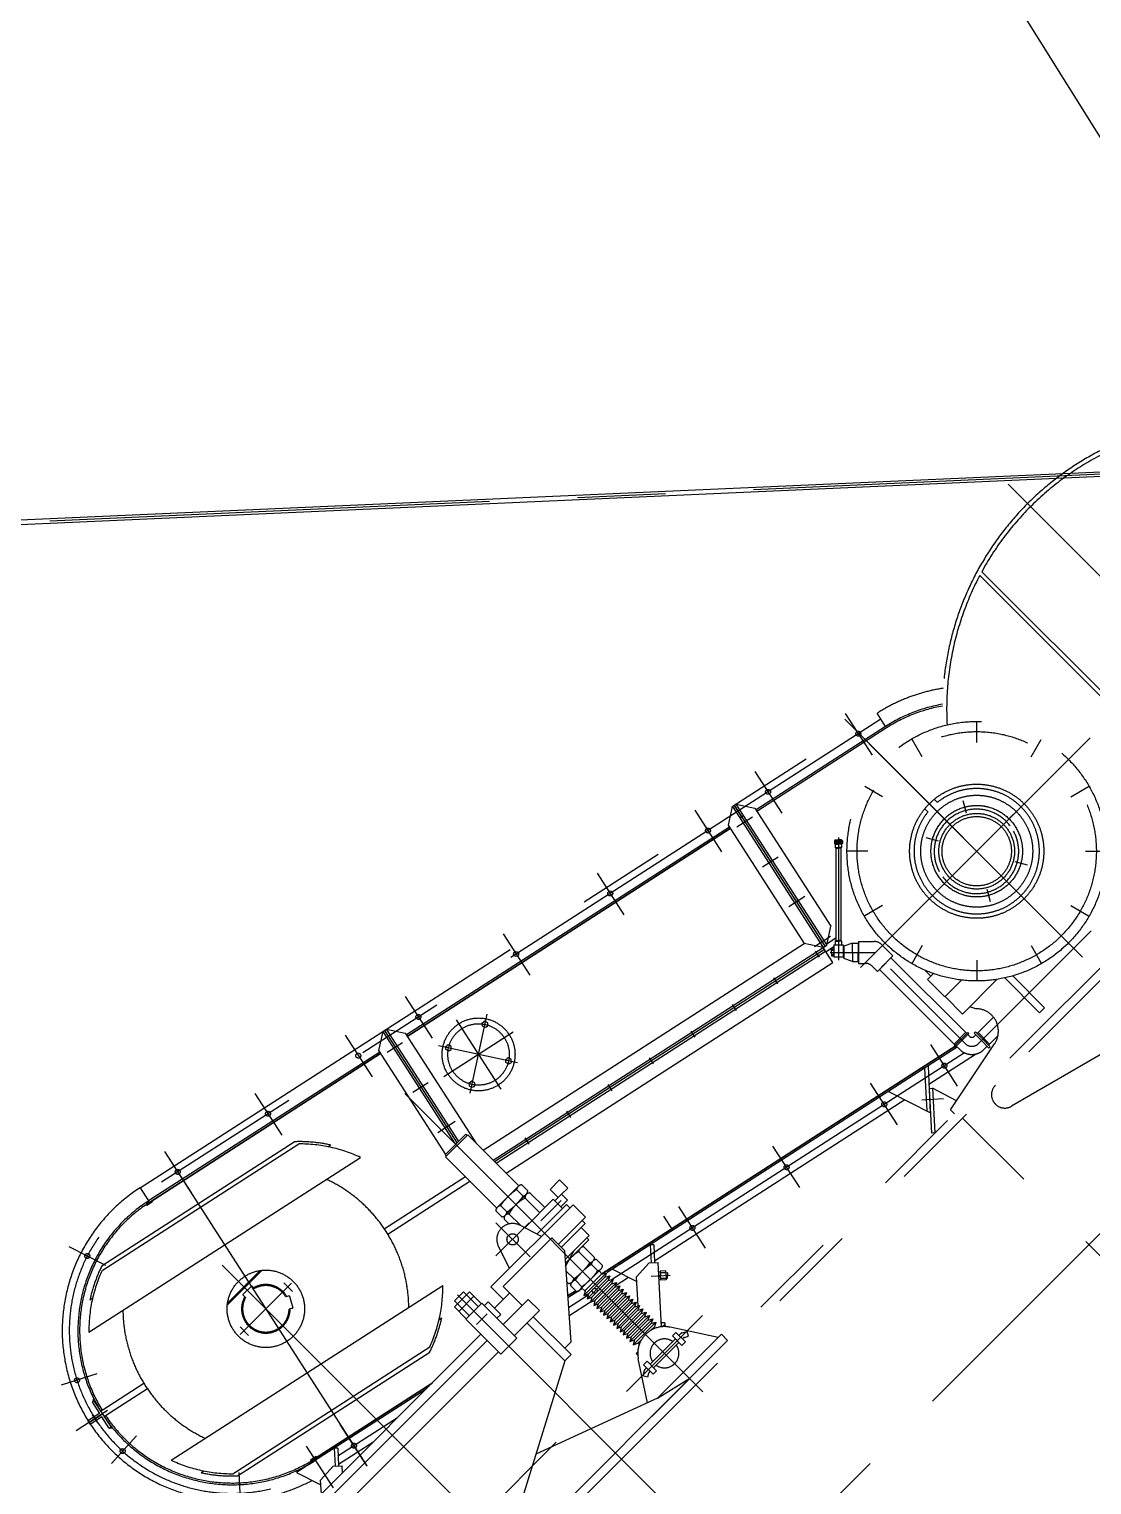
# Model space of a CAD drawing. Header units: millimetres. Extents: x 1289 to 43289, y -37 to 30828.
# Drawn here: x 11391 to 14410, y 16545 to 20680 of the extents above; entities that cross this region are included whole.
import ezdxf

# ---------------------------------------------------------------- set-up
doc = ezdxf.new("R2010")
doc.units = ezdxf.units.MM
doc.header["$LTSCALE"] = 1000
doc.linetypes.add('G', pattern=[2, 1.25, -0.25, 0.25, -0.25])
doc.linetypes.add('K', pattern=[2.5, 1.25, -0.25, 0.25, -0.25, 0.25, -0.25])
for name, color, linetype in [('01', 7, 'Continuous'), ('02', 1, 'Continuous'), ('05', 4, 'G'), ('07', 6, 'K')]:
    doc.layers.add(name, color=color, linetype=linetype)

msp = doc.modelspace()

# ---------------------------------------------------------------- linework, layer by layer
for p, q in [((13219.91, 17268.72), (13068.89, 17171.5)), ((13155.16, 17227.04), (13048.38, 17158.3))]:
    msp.add_line(p, q)
at = {"layer": '01'}
for p, q in [((7461.17, 19111.9), (15043.06, 19450)), ((7461.75, 19098.92), (15043.64, 19437.01)), ((13010.2, 17153.13), (13018.34, 17145))]:
    msp.add_line(p, q, dxfattribs=at)
at = {"layer": '01', "color": 7, "linetype": 'Continuous'}
for p, q in [((13961.99, 18492.48), (13970.87, 18483.6)), ((13935.12, 18465.61), (13944, 18456.73)), ((12400.86, 17836.19), (12606.82, 17516.27)), ((14023.72, 17792.15), (13018.4, 17144.94))]:
    msp.add_line(p, q, dxfattribs=at)
at = {"layer": '01'}
for centre in [(13041.88, 18225.09), (12774.5, 18052.95)]:
    msp.add_circle(centre, 7, dxfattribs=at)
at = {"layer": '02'}
msp.add_line((14886.78, 19646.77), (13165.59, 22402.76), dxfattribs=at)
at = {"layer": '05'}
for p, q in [((19083.13, 21909.43), (10473.99, 13300.29)), ((7454.38, 19105.09), (15050.79, 19443.84)), ((14171.85, 19387.12), (14974.48, 18584.49)), ((14383.36, 18044.24), (13707.64, 18719.96)), ((14082.58, 18654.17), (14082.58, 18711.78)), ((14404.58, 18667.02), (13752.24, 18014.67)), ((13777.52, 18650.08), (14292.22, 18135.38)), ((13928, 18612.75), (13899.2, 18662.64)), ((14237.16, 18612.75), (14265.97, 18662.64)), ((13814.85, 18499.59), (13764.96, 18528.4)), ((14350.32, 18499.59), (14400.21, 18528.4)), ((14053.63, 18453.08), (14044.24, 18488.13)), ((13401.14, 18414.15), (13445.84, 18442.93)), ((14161.69, 18424.12), (14187.35, 18449.79)), ((13974.52, 18373.97), (13939.47, 18383.36)), ((13474.22, 18300.64), (13518.92, 18329.42)), ((13773.43, 18345.02), (13715.82, 18345.02)), ((14391.74, 18345.02), (14449.35, 18345.02)), ((14190.65, 18316.06), (14225.7, 18306.67)), ((14111.54, 18236.95), (14120.93, 18201.9)), ((13814.85, 18190.44), (13764.96, 18161.63)), ((14350.32, 18190.44), (14400.21, 18161.63)), ((13622.2, 18074.79), (13667.07, 18103.68)), ((13928, 18077.28), (13899.2, 18027.39)), ((14237.16, 18077.28), (14265.97, 18027.39)), ((13623.45, 18061.6), (13634.9, 18043.82)), ((13623.45, 18061.6), (13634.9, 18043.82)), ((13623.45, 18061.6), (13634.9, 18043.82)), ((13623.45, 18061.6), (13634.9, 18043.82)), ((13666.8, 18057.58), (13746.98, 18057.58)), ((14082.58, 18035.86), (14082.58, 17978.25)), ((12604.39, 17866.43), (12731.33, 17669.25)), ((12766.44, 17831.31), (12569.27, 17704.37)), ((13270.3, 17834.25), (13281.75, 17816.47)), ((12408.46, 17773.89), (12451.6, 17801.66)), ((13152.59, 17758.47), (13164.03, 17740.69)), ((12458.18, 17656.48), (13304.65, 16810)), ((12481.54, 17660.38), (12524.67, 17688.15)), ((13034.87, 17682.69), (13046.32, 17664.91)), ((13926.58, 17639.21), (13988.11, 17642.43)), ((12552.01, 17546.38), (12601.22, 17578.06)), ((12917.16, 17606.9), (12928.6, 17589.12)), ((12799.44, 17531.12), (12810.89, 17513.34)), ((12902.86, 17353.38), (12844.9, 17295.42)), ((12717.34, 17289.83), (12814.61, 17192.56)), ((12811.73, 17289.83), (12717.34, 17195.44)), ((12788, 16321.15), (11939.57, 17169.58)), ((12136.25, 17117.81), (11991.19, 16972.75)), ((12139.2, 17094.4), (12114.92, 17118.67)), ((13253.35, 16439.59), (12607.97, 17084.96)), ((12014.74, 16969.95), (11990.47, 16994.22)), ((12692.36, 17031.07), (12662.12, 17000.83)), ((13303.71, 17026.61), (13088.04, 16810.95)), ((11583.45, 16860.4), (11482.6, 16828.07)), ((11696.58, 16684.67), (11625.41, 16606.24)), ((12464.84, 16242.9), (12888.38, 16666.45))]:
    msp.add_line(p, q, dxfattribs=at)
at = {"layer": '05', "color": 4, "linetype": 'G'}
for p, q in [((13709.31, 18736.46), (13785.38, 18618.3)), ((13810.4, 18719.84), (11767.75, 17404.82)), ((13452.86, 18571.36), (13528.93, 18453.2)), ((13282.17, 18461.48), (13358.24, 18343.32)), ((13689.94, 18384.15), (13689.94, 18035.38)), ((13004.7, 18282.85), (13080.77, 18164.68)), ((13549.12, 18188.3), (13593.99, 18217.19)), ((12737.32, 18110.71), (12813.39, 17992.55)), ((14407.94, 18118.83), (14087.82, 17798.7)), ((13837.91, 18010.57), (14049.77, 17798.7)), ((12459.84, 17932.08), (12535.91, 17813.92)), ((12643.92, 17657.39), (12692.56, 17881.81)), ((12289.16, 17822.19), (12365.23, 17704.03)), ((12778.31, 17743.91), (12553.88, 17792.54)), ((14027.94, 17678.08), (13951.87, 17796.24)), ((14047.65, 17772.47), (13047.38, 17128.51)), ((12032.71, 17657.09), (12108.78, 17538.93)), ((13857.25, 17568.19), (13781.18, 17686.36)), ((11776.25, 17492), (11852.32, 17373.83)), ((13579.78, 17389.56), (13503.71, 17507.73)), ((13312.4, 17217.43), (13236.33, 17335.59)), ((13219.91, 17268.72), (13194.28, 17308.52)), ((11609.04, 17168.31), (11505, 17221.84)), ((13157.99, 17138.07), (13211.69, 17140.88)), ((12978.89, 17084.42), (12922.99, 17048.44)), ((11614.48, 16756.09), (11525.36, 16698.72)), ((12437.19, 16735.68), (12268.46, 16627.06)), ((12351.33, 16598.71), (12275.26, 16716.87)), ((12255.48, 16537), (12179.41, 16655.16)), ((11987.47, 16580.49), (11993.13, 16463.62))]:
    msp.add_line(p, q, dxfattribs=at)
at = {"layer": '05', "linetype": 'G'}
for p, q in [((13505.73, 17985.82), (13517.18, 17968.04)), ((13505.73, 17985.82), (13517.18, 17968.04)), ((13505.73, 17985.82), (13517.18, 17968.04)), ((13505.73, 17985.82), (13517.18, 17968.04)), ((13388.02, 17910.04), (13399.46, 17892.26))]:
    msp.add_line(p, q, dxfattribs=at)
at = {"layer": '05', "color": 142, "linetype": 'G'}
msp.add_line((12535.04, 16313.1), (12775.2, 16553.26), dxfattribs=at)
at = {"layer": '05', "linetype": 'G'}
msp.add_circle((14082.58, 18345.02), 339.75, dxfattribs=at)
at = {"layer": '05'}
msp.add_circle((14082.58, 18345.02), 130, dxfattribs=at)
at = {"layer": '05', "color": 4, "linetype": 'G'}
msp.add_circle((12667.86, 17767.84), 87.25, dxfattribs=at)
for centre, radius, start, end in [((14068.8, 17817.73), 26.9, 225, 315), ((11967.94, 16983.64), 462.5, 144.9861, 283.69514)]:
    msp.add_arc(centre, radius, start, end, dxfattribs=at)
at = {"layer": '07'}
for p, q in [((14590.64, 18628.21), (14090.99, 19127.86)), ((14648.27, 18587.55), (14096.92, 19138.9)), ((10641.17, 14221.24), (15287.67, 18867.75)), ((10694.91, 14239.62), (15312.23, 18856.95)), ((11706.76, 17389.34), (13799.57, 18736.66)), ((13823.66, 18699.24), (13799.57, 18736.66)), ((13823.66, 18699.24), (13455.8, 18462.42)), ((13826.37, 18695.04), (13458.5, 18458.21)), ((13826.37, 18695.04), (13458.5, 18458.21)), ((13388.5, 18472.02), (13376.94, 18418.65)), ((13388.83, 18472.23), (13646.76, 18071.58)), ((13393.87, 18475.48), (13651.61, 18075.13)), ((13393.87, 18475.48), (13651.81, 18074.82)), ((13417.96, 18438.06), (13393.87, 18475.48)), ((13398.92, 18478.72), (13656.85, 18078.07)), ((13399.25, 18478.94), (13452.61, 18467.37)), ((13409.73, 18439.76), (13419.82, 18446.26)), ((13452.61, 18467.37), (13668.53, 18131.97)), ((13380.12, 18413.7), (12462.78, 17823.13)), ((13382.83, 18409.5), (12465.49, 17818.93)), ((12465.49, 17818.93), (13382.83, 18409.5)), ((13376.94, 18418.65), (13592.86, 18083.26)), ((13680.94, 18376.92), (13678.94, 18374.92)), ((13678.94, 18374.92), (13678.94, 18366.92)), ((13678.94, 18374.92), (13689.94, 18374.92)), ((13678.94, 18366.92), (13680.94, 18364.92)), ((13678.94, 18366.92), (13689.94, 18366.92)), ((13680.44, 18374.92), (13680.44, 18366.92)), ((13680.94, 18376.92), (13689.94, 18376.92)), ((13680.94, 18364.92), (13680.94, 18355.22)), ((13680.94, 18364.92), (13689.94, 18364.92)), ((13681.94, 18374.92), (13681.94, 18366.92)), ((13683.44, 18374.92), (13683.44, 18366.92)), ((13684.94, 18374.92), (13684.94, 18366.92)), ((13686.44, 18374.92), (13686.44, 18366.92)), ((13687.94, 18374.92), (13687.94, 18366.92)), ((13689.44, 18374.92), (13689.44, 18366.92)), ((13698.94, 18376.92), (13689.94, 18376.92)), ((13700.94, 18374.92), (13689.94, 18374.92)), ((13700.94, 18366.92), (13689.94, 18366.92)), ((13698.94, 18364.92), (13689.94, 18364.92)), ((13690.44, 18374.92), (13690.44, 18366.92)), ((13691.94, 18374.92), (13691.94, 18366.92)), ((13693.44, 18374.92), (13693.44, 18366.92)), ((13694.94, 18374.92), (13694.94, 18366.92)), ((13696.44, 18374.92), (13696.44, 18366.92)), ((13697.94, 18374.92), (13697.94, 18366.92)), ((13698.94, 18376.92), (13700.94, 18374.92)), ((13700.94, 18366.92), (13698.94, 18364.92)), ((13698.94, 18364.92), (13698.94, 18355.22)), ((13699.44, 18374.92), (13699.44, 18366.92)), ((13700.94, 18374.92), (13700.94, 18366.92)), ((13680.94, 18355.22), (13689.94, 18355.22)), ((13680.94, 18355.22), (13682.94, 18353.23)), ((13682.94, 18353.23), (13682.94, 18091.83)), ((13682.94, 18353.23), (13689.94, 18353.23)), ((13698.94, 18355.22), (13689.94, 18355.22)), ((13696.94, 18353.23), (13689.94, 18353.23)), ((13698.94, 18355.22), (13696.94, 18353.23)), ((13696.94, 18353.23), (13696.94, 18091.83)), ((13656.85, 18078.07), (13668.53, 18131.97)), ((12680.81, 17496.1), (13592.86, 18083.26)), ((12709.03, 17467.88), (13646.76, 18071.58)), ((13646.76, 18071.58), (13592.86, 18083.26)), ((13646.76, 18071.58), (13656.85, 18078.07)), ((13674.37, 18028.69), (13646.76, 18071.58)), ((13676.94, 18073.16), (13654.88, 18058.96)), ((13682.94, 18098.43), (13657.75, 18082.22)), ((13676.94, 18079.58), (13702.94, 18079.58)), ((13676.94, 18079.58), (13676.94, 18044.58)), ((13680.94, 18089.84), (13682.94, 18091.83)), ((13680.94, 18089.84), (13689.94, 18089.84)), ((13680.94, 18089.84), (13680.94, 18079.58)), ((13682.94, 18091.83), (13689.94, 18091.83)), ((13696.94, 18091.83), (13689.94, 18091.83)), ((13698.94, 18089.84), (13689.94, 18089.84)), ((13698.94, 18089.84), (13696.94, 18091.83)), ((13698.94, 18089.84), (13698.94, 18079.58)), ((13702.94, 18079.58), (13702.94, 18044.58)), ((13729.43, 18083.76), (13704.94, 18075.27)), ((13704.94, 18075.27), (13704.94, 18039.88)), ((13729.43, 18083.76), (13745.93, 18083.76)), ((13729.43, 18057.58), (13729.43, 18083.76)), ((13729.43, 18057.58), (13729.43, 18083.76)), ((13745.93, 18083.76), (13745.93, 18057.58)), ((13746.98, 18088.58), (13746.98, 18026.58)), ((13746.98, 18088.58), (13791.32, 18088.58)), ((13844.64, 18047.68), (13812.53, 18079.79)), ((12713.37, 17463.54), (13650.01, 18066.53)), ((12717.71, 17459.2), (13653.26, 18061.49)), ((12745.93, 17430.98), (13674.37, 18028.69)), ((13670.15, 18067.5), (13676.94, 18067.5)), ((13670.15, 18057.58), (13670.15, 18067.5)), ((13670.15, 18063.58), (13676.94, 18063.58)), ((13670.15, 18057.58), (13670.15, 18047.65)), ((13670.15, 18051.58), (13676.94, 18051.58)), ((13670.15, 18047.65), (13676.94, 18047.65)), ((13676.94, 18067.5), (13676.94, 18057.58)), ((13676.94, 18047.65), (13676.94, 18057.58)), ((13676.94, 18044.58), (13702.94, 18044.58)), ((13702.94, 18065.58), (13704.94, 18065.58)), ((13702.94, 18049.58), (13704.94, 18049.58)), ((13729.43, 18031.39), (13704.94, 18039.88)), ((13729.43, 18057.58), (13729.43, 18031.39)), ((13729.43, 18057.58), (13729.43, 18031.39)), ((13729.43, 18031.39), (13745.93, 18031.39)), ((13745.93, 18031.39), (13745.93, 18057.58)), ((13746.98, 18057.58), (13793.11, 18057.58)), ((13806.42, 18009.45), (13844.64, 18047.68)), ((13839.03, 18042.06), (14054.21, 17826.88)), ((13746.98, 18026.58), (13765.64, 18026.58)), ((13800.8, 18003.84), (13786.85, 18017.79)), ((13822.72, 18025.76), (13800.8, 18003.84)), ((13806.42, 18009.45), (14021.6, 17794.26)), ((13952.48, 17990.05), (13935.29, 18007.23)), ((13959.95, 17997.52), (13943.28, 17980.86)), ((14184.87, 17991), (14275.27, 17900.6)), ((13943.28, 17980.86), (13992.43, 17931.71)), ((13992.43, 17931.71), (14039.73, 17979.02)), ((14039.73, 17979.02), (13992.78, 17932.07)), ((14140.86, 17981.15), (14042.28, 17882.57)), ((14261.13, 17886.46), (14162.34, 17985.25)), ((13992.78, 17932.07), (14042.28, 17882.57)), ((14080.11, 17897.77), (14062.99, 17903.28)), ((14702.08, 17922.94), (14181.64, 17620.68)), ((12685.59, 17862.15), (12682.01, 17859.84)), ((12693.81, 17857.92), (12685.59, 17862.15)), ((14130.16, 17873.66), (14083.65, 17827.15)), ((14275.27, 17900.6), (14261.13, 17886.46)), ((12395.81, 17832.94), (12383.92, 17779.37)), ((12395.81, 17832.94), (12602.48, 17511.92)), ((12400.86, 17836.19), (12606.82, 17516.27)), ((12405.9, 17839.44), (12611.16, 17520.61)), ((12406.23, 17839.65), (12459.6, 17828.09)), ((12459.6, 17828.09), (12659.8, 17517.11)), ((12678.42, 17857.53), (12682.01, 17859.84)), ((12678.87, 17848.3), (12678.42, 17857.53)), ((12687.08, 17844.08), (12678.87, 17848.3)), ((12690.67, 17846.38), (12687.08, 17844.08)), ((12690.67, 17846.38), (12694.25, 17848.69)), ((12694.25, 17848.69), (12693.81, 17857.92)), ((14018.55, 17797.32), (14051.16, 17829.93)), ((14037.91, 17810.57), (14057.01, 17829.67)), ((14059.84, 17826.83), (14040.74, 17807.73)), ((14057.01, 17829.67), (14059.84, 17826.83)), ((14057.05, 17824.04), (14061.72, 17819.37)), ((14075.22, 17828.29), (14078.87, 17831.94)), ((14096.31, 17807.2), (14075.22, 17828.29)), ((14080, 17823.5), (14075.87, 17819.37)), ((14078.87, 17831.94), (14099.96, 17810.85)), ((14086.43, 17829.93), (14119.04, 17797.32)), ((14142.85, 17821.12), (14116.26, 17794.54)), ((12383.92, 17779.37), (12574.26, 17483.71)), ((12574.67, 17790.74), (12578.26, 17793.05)), ((12575.12, 17781.51), (12574.67, 17790.74)), ((12583.33, 17777.28), (12575.12, 17781.51)), ((12581.84, 17795.36), (12578.26, 17793.05)), ((12590.06, 17791.13), (12581.84, 17795.36)), ((12586.92, 17779.59), (12583.33, 17777.28)), ((12586.92, 17779.59), (12590.5, 17781.9)), ((12590.5, 17781.9), (12590.06, 17791.13)), ((13018.4, 17144.94), (14023.72, 17792.15)), ((14027.34, 17788.53), (13033.16, 17148.5)), ((14007.98, 17610.69), (14133.32, 17798.21)), ((14037.91, 17810.57), (14018.81, 17791.47)), ((14018.81, 17791.47), (14021.65, 17788.64)), ((14021.65, 17788.64), (14040.74, 17807.73)), ((14024.44, 17791.43), (14033.44, 17782.43)), ((14096.31, 17807.2), (14117.4, 17786.11)), ((14121.05, 17789.75), (14099.96, 17810.85)), ((14112.61, 17790.89), (14104.15, 17782.43)), ((14117.4, 17786.11), (14121.05, 17789.75)), ((12387.11, 17774.42), (11730.85, 17351.93)), ((11733.55, 17347.72), (12389.82, 17770.21)), ((12389.82, 17770.21), (11733.55, 17347.72)), ((12745.21, 17753.78), (12748.8, 17756.09)), ((12745.66, 17744.55), (12745.21, 17753.78)), ((12753.87, 17740.33), (12745.66, 17744.55)), ((12752.39, 17758.4), (12748.8, 17756.09)), ((12760.6, 17754.17), (12752.39, 17758.4)), ((12757.46, 17742.64), (12753.87, 17740.33)), ((12757.46, 17742.64), (12761.05, 17744.94)), ((12761.05, 17744.94), (12760.6, 17754.17)), ((13946.8, 17683.76), (14078.93, 17768.82)), ((13934.62, 17728.68), (13924.63, 17728.19)), ((13934.61, 17728.83), (13940.49, 17607.33)), ((13944.34, 17734.66), (13950.76, 17602.04)), ((12641.46, 17686.99), (12645.05, 17689.3)), ((12641.91, 17677.76), (12641.46, 17686.99)), ((12650.12, 17673.53), (12641.91, 17677.76)), ((12648.64, 17691.61), (12645.05, 17689.3)), ((12656.85, 17687.38), (12648.64, 17691.61)), ((12653.71, 17675.84), (12650.12, 17673.53)), ((12653.71, 17675.84), (12657.3, 17678.15)), ((12657.3, 17678.15), (12656.85, 17687.38)), ((13832.32, 17662.98), (13950.92, 17601.96)), ((13947.28, 17671.36), (13957.27, 17671.88)), ((13947.28, 17671.36), (13953.93, 17544.53)), ((14025.11, 17636.31), (13957.27, 17671.88)), ((13957.27, 17671.88), (13963.91, 17545.06)), ((13167.36, 17181.97), (13878.01, 17639.47)), ((14019.3, 17599.37), (14007.98, 17610.69)), ((15276.7, 16352.46), (14042.22, 17586.94)), ((12572.92, 17482.36), (12631.61, 17541.05)), ((12574.34, 17476.71), (12637.27, 17539.64)), ((12635.15, 17537.52), (12631.61, 17541.05)), ((12782.32, 17394.59), (12637.27, 17539.64)), ((13963.91, 17545.06), (13953.93, 17544.53)), ((11598.55, 17168.64), (12144.33, 17520)), ((11598.59, 17153.79), (12157.66, 17513.72)), ((11776.25, 17492), (12350.96, 16599.29)), ((12239.63, 17505.83), (12247.37, 17510.81)), ((11561.22, 16978.69), (12332.53, 17475.25)), ((12576.46, 17478.83), (12572.92, 17482.36)), ((12719.47, 17331.58), (12574.34, 17476.71)), ((12400.21, 17272.64), (12630.29, 17420.76)), ((12409.96, 17257.5), (12643.31, 17407.73)), ((12870.97, 17384.48), (12897.87, 17411.38)), ((12897.87, 17411.38), (12921.14, 17388.1)), ((11706.76, 17389.35), (11730.85, 17351.93)), ((12780.72, 17393.18), (12720.8, 17333.26)), ((12743.42, 17310.62), (12803.44, 17370.64)), ((12796.01, 17363.22), (12773.39, 17385.84)), ((12807.61, 17380.51), (12790.68, 17397.44)), ((12813.62, 17375.18), (12809.55, 17373.98)), ((12813.62, 17375.18), (12856.06, 17332.74)), ((12894.25, 17361.21), (12870.97, 17384.48)), ((12884.66, 17351.62), (12903.84, 17370.8)), ((12921.14, 17388.1), (12903.84, 17370.8)), ((12903.84, 17370.8), (12920.28, 17354.36)), ((11723.97, 17341.37), (11725.51, 17338.97)), ((11741.48, 17349.26), (11725.51, 17338.97)), ((11727.08, 17349.47), (11730.85, 17351.93)), ((11727.08, 17349.47), (11729.78, 17345.27)), ((11729.78, 17345.27), (11733.57, 17347.7)), ((11733.55, 17347.72), (11730.85, 17351.93)), ((11739.86, 17351.78), (11741.48, 17349.26)), ((12703.02, 17107.58), (12936.36, 17340.92)), ((12750.76, 17317.96), (12728.13, 17340.59)), ((12841.61, 17318.3), (12796.36, 17363.55)), ((12879.8, 17356.48), (12798.89, 17275.57)), ((12833.45, 17257.8), (12917.27, 17341.63)), ((12879.8, 17356.48), (12905.96, 17330.32)), ((12920.28, 17354.36), (12901.09, 17335.18)), ((12917.27, 17341.63), (12927.17, 17331.73)), ((12971.72, 17305.57), (12936.36, 17340.92)), ((12733.47, 17306.36), (12716.53, 17323.3)), ((12741.11, 17299.39), (12754.1, 17286.41)), ((12788.47, 17280.93), (12751.1, 17318.3)), ((12894.64, 17228.49), (12971.72, 17305.57)), ((12903.13, 17220.01), (12971.01, 17287.89)), ((12971.01, 17287.89), (12962.53, 17296.38)), ((12737.31, 17108.64), (12875.91, 17247.23)), ((12846.52, 17251.08), (12784.9, 17282.76)), ((12875.91, 17247.23), (12911.97, 17211.17)), ((12982.33, 17253.95), (12913.72, 17185.34)), ((12959.7, 17276.58), (12982.33, 17253.95)), ((12980.56, 17240.87), (12974.9, 17246.53)), ((12756.09, 17160.65), (12724.41, 17222.27)), ((12911.97, 17211.17), (12929.65, 16950.25)), ((12914.44, 17174.75), (12980.56, 17240.87)), ((12915.08, 17165.26), (12939.27, 17210.9)), ((12952, 17207.9), (12983.66, 17176.25)), ((12967.09, 17221.71), (12997.46, 17191.34)), ((13165.15, 17227.53), (13155.16, 17227.04)), ((13155.16, 17227.04), (13157.63, 17176.1)), ((13165.15, 17227.53), (13167.62, 17176.62)), ((12932.39, 17120.57), (12994.08, 17182.27)), ((12988.07, 17171.84), (13008.49, 17151.42)), ((13003.15, 17185.65), (13020.09, 17168.71)), ((13152.49, 17175.83), (13116.53, 17135.9)), ((13152.49, 17175.83), (13177.45, 17177.14)), ((13187.04, 16994.27), (13177.45, 17177.14)), ((11954.32, 17056.09), (12053.06, 17154.83)), ((11954.95, 17061.24), (12047.91, 17154.2)), ((12915.87, 17153.52), (12938.4, 17131)), ((12917.97, 17122.53), (12923.31, 17117.19)), ((12942.81, 17126.59), (12963.23, 17106.16)), ((13015.82, 17158.75), (12955.9, 17098.83)), ((12966.69, 17083.19), (13031.46, 17147.96)), ((12969.65, 17096.32), (13018.34, 17145)), ((12976.04, 17073.84), (13040.81, 17138.61)), ((13026.9, 17134.86), (12979.79, 17087.75)), ((12985.39, 17064.49), (13050.16, 17129.26)), ((13036.25, 17125.51), (12989.14, 17078.4)), ((12994.74, 17055.14), (13059.51, 17119.91)), ((13016.62, 17143.29), (13031.46, 17147.96)), ((13031.46, 17147.96), (13026.9, 17134.86)), ((13026.9, 17134.86), (13040.81, 17138.61)), ((13040.81, 17138.61), (13036.25, 17125.51)), ((13036.25, 17125.51), (13050.16, 17129.26)), ((13050.16, 17129.26), (13045.6, 17116.16)), ((13045.6, 17116.16), (13059.51, 17119.91)), ((13048.38, 17158.3), (13117.21, 17122.88)), ((13059.51, 17119.91), (13054.95, 17106.81)), ((13056.2, 17110.41), (13094.07, 17134.79)), ((13120.85, 17053.35), (13116.53, 17135.9)), ((13183.89, 17149.94), (13178.89, 17149.68)), ((13179.3, 17141.84), (13184.44, 17139.45)), ((13179.44, 17139.19), (13184.57, 17136.81)), ((13184.99, 17128.97), (13179.99, 17128.71)), ((13199.63, 17153.35), (13183.75, 17152.52)), ((13183.75, 17152.52), (13184.44, 17139.45)), ((13184.02, 17147.44), (13203.99, 17148.49)), ((13199.9, 17148.28), (13184.02, 17147.44)), ((13185.12, 17126.39), (13184.44, 17139.45)), ((13184.85, 17131.46), (13204.83, 17132.51)), ((13200.73, 17132.3), (13184.85, 17131.46)), ((13201, 17127.22), (13185.12, 17126.39)), ((13200.31, 17140.29), (13199.63, 17153.35)), ((13200.31, 17140.29), (13201, 17127.22)), ((13203.99, 17148.49), (13204.41, 17140.5)), ((13204.83, 17132.51), (13204.41, 17140.5)), ((11795.06, 16615.46), (12566.37, 17112.01)), ((11998.81, 17085.59), (12023.56, 17110.34)), ((11998.81, 17084.88), (12006.17, 17077.53)), ((12024.27, 17110.34), (12031.62, 17102.98)), ((12130.52, 17081.87), (12120.47, 17079.17)), ((12131.13, 17081.51), (12140.19, 17047.71)), ((12642.04, 17093.88), (12599.05, 17050.9)), ((12599.64, 17067.84), (12625.1, 17093.29)), ((12611.78, 17038.17), (12654.76, 17081.16)), ((12625.1, 17093.29), (12667.21, 17051.18)), ((12642.04, 17093.88), (12675.98, 17059.94)), ((12738.37, 17072.22), (12703.02, 17107.58)), ((12756.05, 17089.9), (12713.27, 17047.12)), ((12791.41, 17054.55), (12737.31, 17108.64)), ((12943.67, 17096.83), (12920.72, 17082.05)), ((12920.72, 17082.05), (12943.67, 17096.83)), ((12962.78, 17103.19), (12921.1, 17076.36)), ((12929.01, 17111.5), (12945.94, 17094.57)), ((12961.52, 17104.45), (12969.65, 17096.32)), ((12971.37, 17098.03), (12966.69, 17083.19)), ((12966.69, 17083.19), (12979.79, 17087.75)), ((12979.79, 17087.75), (12976.04, 17073.84)), ((12976.04, 17073.84), (12989.14, 17078.4)), ((12989.14, 17078.4), (12985.39, 17064.49)), ((13045.6, 17116.16), (12998.49, 17069.05)), ((13004.09, 17045.79), (13068.86, 17110.56)), ((13054.95, 17106.81), (13007.84, 17059.7)), ((13013.44, 17036.44), (13078.21, 17101.21)), ((13064.3, 17097.46), (13017.19, 17050.35)), ((13022.79, 17027.09), (13087.56, 17091.86)), ((13073.65, 17088.11), (13026.54, 17041)), ((13032.14, 17017.74), (13096.91, 17082.51)), ((13083, 17078.76), (13035.89, 17031.65)), ((13054.95, 17106.81), (13068.86, 17110.56)), ((13068.86, 17110.56), (13064.3, 17097.46)), ((13064.3, 17097.46), (13078.21, 17101.21)), ((13078.21, 17101.21), (13073.65, 17088.11)), ((13073.65, 17088.11), (13087.56, 17091.86)), ((13087.56, 17091.86), (13083, 17078.76)), ((13083, 17078.76), (13096.91, 17082.51)), ((13096.91, 17082.51), (13092.35, 17069.41)), ((11564.09, 17070.93), (11571.84, 17075.92)), ((12139.83, 17047.09), (12129.79, 17044.4)), ((12599.05, 17050.9), (12632.99, 17016.96)), ((12599.64, 17067.84), (12641.76, 17025.72)), ((12677.11, 17061.08), (12631.86, 17015.82)), ((12776.11, 16962.08), (12677.11, 17061.08)), ((12695.28, 17065.11), (12684.18, 17054.01)), ((12695.28, 17065.11), (12730.95, 17029.44)), ((12737.53, 17000.66), (12809.08, 17072.22)), ((12769.35, 16968.84), (12840.9, 17040.4)), ((12840.9, 17040.4), (12809.08, 17072.22)), ((12924.54, 17025.64), (12985.5, 17064.89)), ((12985.39, 17064.49), (12998.49, 17069.05)), ((12998.49, 17069.05), (12994.74, 17055.14)), ((12994.74, 17055.14), (13007.84, 17059.7)), ((13007.84, 17059.7), (13004.09, 17045.79)), ((13004.09, 17045.79), (13017.19, 17050.35)), ((13017.19, 17050.35), (13013.44, 17036.44)), ((13013.44, 17036.44), (13026.54, 17041)), ((13026.54, 17041), (13022.79, 17027.09)), ((13041.49, 17008.39), (13106.26, 17073.16)), ((13092.35, 17069.41), (13045.24, 17022.3)), ((13050.84, 16999.04), (13115.61, 17063.81)), ((13101.7, 17060.06), (13054.59, 17012.95)), ((13060.19, 16989.69), (13124.96, 17054.46)), ((13111.05, 17050.71), (13063.94, 17003.6)), ((13069.54, 16980.34), (13134.31, 17045.11)), ((13073.29, 16994.25), (13120.4, 17041.36)), ((13078.89, 16970.99), (13143.66, 17035.76)), ((13092.35, 17069.41), (13106.26, 17073.16)), ((13106.26, 17073.16), (13101.7, 17060.06)), ((13101.7, 17060.06), (13115.61, 17063.81)), ((13115.61, 17063.81), (13111.05, 17050.71)), ((13111.05, 17050.71), (13124.96, 17054.46)), ((13124.96, 17054.46), (13120.4, 17041.36)), ((13120.4, 17041.36), (13134.31, 17045.11)), ((13134.31, 17045.11), (13129.75, 17032.01)), ((13129.75, 17032.01), (13143.66, 17035.76)), ((13143.66, 17035.76), (13139.1, 17022.66)), ((12555.75, 17014.79), (12563.49, 17019.77)), ((12631.86, 17015.82), (12730.85, 16916.83)), ((12719.85, 17018.34), (12730.95, 17029.44)), ((12805.55, 17005.05), (12913.03, 16897.57)), ((12930.71, 16915.25), (12823.23, 17022.73)), ((13022.79, 17027.09), (13035.89, 17031.65)), ((13035.89, 17031.65), (13032.14, 17017.74)), ((13032.14, 17017.74), (13045.24, 17022.3)), ((13045.24, 17022.3), (13041.49, 17008.39)), ((13041.49, 17008.39), (13054.59, 17012.95)), ((13054.59, 17012.95), (13050.84, 16999.04)), ((13050.84, 16999.04), (13063.94, 17003.6)), ((13063.94, 17003.6), (13060.19, 16989.69)), ((13060.19, 16989.69), (13073.29, 16994.25)), ((13073.29, 16994.25), (13069.54, 16980.34)), ((13082.64, 16984.9), (13129.75, 17032.01)), ((13088.24, 16961.64), (13153.01, 17026.41)), ((13091.99, 16975.55), (13139.1, 17022.66)), ((13097.6, 16952.29), (13162.36, 17017.06)), ((13101.34, 16966.2), (13148.45, 17013.31)), ((13106.95, 16942.94), (13171.71, 17007.71)), ((13110.69, 16956.85), (13157.8, 17003.96)), ((13139.1, 17022.66), (13153.01, 17026.41)), ((13153.01, 17026.41), (13148.45, 17013.31)), ((13148.45, 17013.31), (13162.36, 17017.06)), ((13167.15, 16994.61), (13156.07, 16983.53)), ((13162.36, 17017.06), (13157.8, 17003.96)), ((13157.8, 17003.96), (13171.71, 17007.71)), ((13171.71, 17007.71), (13167.15, 16994.61)), ((13196.46, 17005.6), (13186.47, 17005.08)), ((13186.47, 17005.08), (13187.04, 16994.27)), ((13195.87, 16999.39), (13191.19, 16994.71)), ((13200.63, 16994.63), (13195.87, 16999.39)), ((13196.46, 17005.6), (13196.83, 16998.43)), ((12136.06, 16434.55), (12674.59, 16973.09)), ((12153.74, 16416.88), (12692.27, 16955.41)), ((12730.85, 16916.83), (12776.11, 16962.08)), ((13069.54, 16980.34), (13082.64, 16984.9)), ((13082.64, 16984.9), (13078.89, 16970.99)), ((13078.89, 16970.99), (13091.99, 16975.55)), ((13091.99, 16975.55), (13088.24, 16961.64)), ((13088.24, 16961.64), (13101.34, 16966.2)), ((13101.34, 16966.2), (13097.6, 16952.29)), ((13097.6, 16952.29), (13110.69, 16956.85)), ((13110.69, 16956.85), (13106.95, 16942.94)), ((13120.05, 16947.5), (13131.12, 16958.58)), ((13155, 16887.81), (13226.84, 16959.65)), ((13159.46, 16739.53), (13375.12, 16955.2)), ((13357.45, 16972.87), (13175.72, 16791.15)), ((13348.61, 16964.04), (13211.66, 16993.12)), ((13228.26, 16978.04), (13218.36, 16968.14)), ((13218.36, 16968.14), (13245.23, 16941.27)), ((13228.26, 16978.04), (13255.13, 16951.17)), ((13236.74, 16969.55), (13241.39, 16974.2)), ((13245.77, 16976.76), (13259.89, 16980.71)), ((13248.7, 16961.71), (13246.64, 16959.65)), ((13253.08, 16964.27), (13263.65, 16967.22)), ((13263.65, 16967.22), (13259.89, 16980.71)), ((13375.12, 16955.2), (13357.45, 16972.87)), ((11969.92, 16576.99), (12529, 16936.91)), ((11983.42, 16570.81), (12529.2, 16922.18)), ((12068.74, 16268.24), (12724.09, 16923.59)), ((12912.68, 16933.28), (12929.65, 16950.25)), ((12930.71, 16915.25), (12913.03, 16897.57)), ((13106.95, 16942.94), (13120.05, 16947.5)), ((13119.94, 16923.46), (13115.26, 16918.78)), ((13120.02, 16914.02), (13115.26, 16918.78)), ((13120.05, 16947.5), (13124.01, 16943.53)), ((13236.74, 16949.75), (13164.9, 16877.91)), ((13255.13, 16951.17), (13245.23, 16941.27)), ((12913.03, 16897.57), (12762.98, 16413.45)), ((13148, 16778.37), (13121.53, 16902.99)), ((13136.62, 16886.4), (13146.52, 16896.3)), ((13136.62, 16886.4), (13163.49, 16859.53)), ((13145.1, 16877.91), (13140.45, 16873.26)), ((13146.52, 16896.3), (13173.39, 16869.42)), ((11717.63, 16833.2), (11598.99, 16756.82)), ((12535.68, 16834.18), (12202.33, 16619.57)), ((12202.33, 16619.57), (12535.68, 16834.18)), ((13137.89, 16868.88), (13133.95, 16854.77)), ((13147.43, 16851), (13133.95, 16854.77)), ((13150.39, 16861.58), (13147.43, 16851)), ((13155, 16868.01), (13152.95, 16865.96)), ((13163.49, 16859.53), (13173.39, 16869.42)), ((13175.72, 16791.15), (13268.09, 16848.16)), ((11574.38, 16791.41), (11572.02, 16782.28)), ((11727.38, 16818.07), (11608.73, 16741.69)), ((12518.99, 16817.48), (12205.03, 16615.36)), ((13175.72, 16791.15), (12830.75, 16632.1)), ((11591.45, 16748.4), (11558.66, 16727.29)), ((11561.91, 16722.25), (11599.75, 16746.61)), ((11571.42, 16779.51), (11591.45, 16748.4)), ((11575.39, 16784.44), (11572.02, 16782.28)), ((11575.39, 16784.44), (11624.1, 16708.77)), ((11598.81, 16757.3), (11594.6, 16754.59)), ((11558.66, 16727.29), (11565.16, 16717.2)), ((11597.95, 16738.31), (11565.16, 16717.2)), ((11570.33, 16744.26), (11585.24, 16721.11)), ((11617.98, 16707.2), (11597.95, 16738.31)), ((11609.09, 16741.33), (11604.89, 16738.62)), ((11624.1, 16708.77), (11620.74, 16706.6)), ((11624.1, 16708.77), (11620.74, 16706.6)), ((11630.03, 16704.97), (11620.74, 16706.6)), ((12270.2, 16604.39), (12370.41, 16668.91)), ((12258, 16649.47), (12151.22, 16580.72)), ((12207.01, 16626.15), (12191.03, 16615.86)), ((12208.63, 16623.63), (12207.01, 16626.15)), ((12267.99, 16649.95), (12258, 16649.47)), ((12258, 16649.47), (12260.47, 16598.53)), ((12267.99, 16649.95), (12270.46, 16599.05)), ((11880.22, 16579.89), (11887.96, 16584.88)), ((12151.22, 16580.72), (12220.05, 16545.3)), ((12192.57, 16613.47), (12191.03, 16615.86)), ((12198.53, 16617.15), (12202.31, 16619.59)), ((12201.24, 16612.95), (12198.53, 16617.15)), ((12201.24, 16612.95), (12198.53, 16617.15)), ((12201.24, 16612.95), (12202.29, 16613.6)), ((12202.33, 16619.57), (12205.03, 16615.36)), ((12255.33, 16598.26), (12219.37, 16558.32)), ((12255.33, 16598.26), (12280.29, 16599.56)), ((12281.33, 16579.82), (12280.29, 16599.56)), ((12221.38, 16519.88), (12219.37, 16558.32))]:
    msp.add_line(p, q, dxfattribs=at)
for centre, radius in [((14082.58, 18345.02), 368.5), ((13746.49, 18678.7), 7), ((14082.58, 18345.02), 190.5), ((13490.04, 18513.6), 7), ((14082.58, 18345.02), 159), ((14082.58, 18345.02), 107.5), ((14082.58, 18345.02), 98.5), ((13319.36, 18403.72), 7), ((12497.03, 17874.32), 7), ((12667.86, 17767.84), 103.5), ((12326.34, 17764.43), 7), ((13990.75, 17735.84), 7), ((13820.07, 17625.95), 7), ((12069.89, 17599.33), 7), ((13542.59, 17447.32), 7), ((11813.44, 17434.23), 7), ((12764.54, 17242.64), 16), ((13275.21, 17275.19), 7), ((11556.69, 17195.25), 7), ((12063.79, 17045.35), 110), ((12997.74, 17096.56), 7), ((11527.51, 16842.47), 7), ((11576.33, 16785.03), 1.1), ((11625.02, 16709.38), 1.1), ((12314.15, 16656.47), 7), ((11657.11, 16641.17), 7)]:
    msp.add_circle(centre, radius, dxfattribs=at)
for centre, radius, start, end in [((14810.2, 18748.77), 825, 87.17979, 183.33406), ((14810.2, 18748.77), 813, 87.13812, 151.32335), ((14810.2, 18748.77), 813, 152.20659, 183.17246), ((14060.75, 18330.96), 482.5, 98.75459, 122.77274), ((14060.75, 18330.96), 438, 99.91821, 122.77274), ((14060.75, 18330.96), 433, 100.04311, 122.77274), ((14082.58, 18345.02), 178, 141.12752, 128.87248), ((14081.77, 18344.49), 120, 37.07396, 208.47152), ((14081.85, 18344.54), 120, 217.07396, 28.47152), ((13791.32, 18058.58), 30, 45, 90), ((13765.64, 17996.58), 30, 45, 90), ((14080.11, 17833.77), 64, 326.24236, 90), ((14068.8, 17817.78), 50, 225, 315), ((14068.8, 17826.44), 10, 225, 315), ((14162.56, 17653.54), 38, 135, 300.1478), ((12159.78, 17107.15), 413, 77.76585, 92.17643), ((12159.9, 17107.22), 406.5, 64.87049, 90.3151), ((12063.79, 17045.35), 406, 0.63072, 64.91476), ((11967.94, 16983.64), 482.5, 122.77274, 282.3029), ((12867.99, 17245.99), 165.78, 123.87081, 146.12919), ((12791.8, 17381.07), 16.41, 93.90471, 171.00269), ((12791.24, 17381.63), 16.41, 278.99731, 356.09529), ((12811.74, 17362.34), 11.74, 72.54258, 193.65925), ((11967.94, 16983.64), 438, 123.36141, 211.52993), ((11967.94, 16983.64), 433, 123.3682, 211.51557), ((12732.95, 17322.14), 16.46, 99.13031, 175.96228), ((12656.16, 17457.82), 165.78, 303.87081, 326.12919), ((12839.98, 17274.67), 93.71, 115.03234, 154.96766), ((12764.54, 17242.64), 45, 63.09037, 206.90963), ((12732.35, 17322.73), 16.41, 273.90471, 351.00269), ((12752.31, 17302.91), 11.74, 76.34075, 197.45742), ((13044.4, 17070.25), 165.78, 123.87081, 141.56698), ((12967.9, 17205.68), 16.05, 92.86921, 172.0382), ((11967.74, 16983.51), 413, 153.36905, 167.77963), ((12846.01, 17268.65), 165.78, 303.87081, 326.12919), ((13080.46, 17034.19), 165.78, 123.87081, 146.12919), ((12981.43, 17192.14), 16.05, 277.9618, 357.13079), ((13004.27, 17169.28), 16.41, 93.90471, 171.00269), ((13003.72, 17169.83), 16.41, 278.99731, 356.09529), ((11967.69, 16983.48), 406.5, 155.23038, 180.67499), ((12922.51, 17133.22), 16.05, 272.86921, 352.0382), ((12945.38, 17110.38), 16.41, 98.99731, 176.09529), ((12868.63, 17246.02), 165.78, 303.87081, 326.12919), ((12063.79, 17045.35), 69, 150.12167, 359.87833), ((12063.79, 17045.35), 66, 150.82662, 359.17338), ((11999.16, 17085.23), 0.5, 135, 225), ((12023.91, 17109.98), 0.5, 45, 135), ((12063.79, 17045.35), 69, 30.12167, 119.87833), ((12063.79, 17045.35), 66, 30.82662, 119.17338), ((12130.65, 17081.38), 0.5, 15, 105), ((12159.9, 17107.22), 406.5, 335.23038, 0.67499), ((12944.78, 17110.98), 16.46, 274.03772, 350.86969), ((12063.79, 17045.35), 406, 180.63072, 244.91476), ((12139.71, 17047.58), 0.5, 285, 15), ((12159.78, 17107.15), 413, 333.36905, 347.77963), ((13195.87, 16918.78), 76, 78.00872, 191.99128), ((13195.87, 16918.78), 41, 54.83036, 215.16964), ((13248.46, 16967.13), 10, 105.6113, 135), ((13255.77, 16954.64), 10, 105.6113, 135), ((13195.87, 16918.78), 41, 234.83036, 35.16964), ((13147.52, 16866.19), 10, 135, 164.3887), ((13160.02, 16858.88), 10, 135, 164.3887), ((11573.11, 16780.6), 2, 122.77274, 212.77274), ((11967.94, 16983.64), 438, 214.01555, 302.18407), ((11967.94, 16983.64), 433, 213.96373, 302.77274), ((11619.66, 16708.29), 2, 212.77274, 302.77274), ((11967.69, 16983.48), 406.5, 244.87049, 270.3151), ((11967.74, 16983.51), 413, 257.76585, 272.17643), ((11967.94, 16983.64), 482.5, 282.3029, 298.10909)]:
    msp.add_arc(centre, radius, start, end, dxfattribs=at)

doc.saveas('drawing.dxf')
